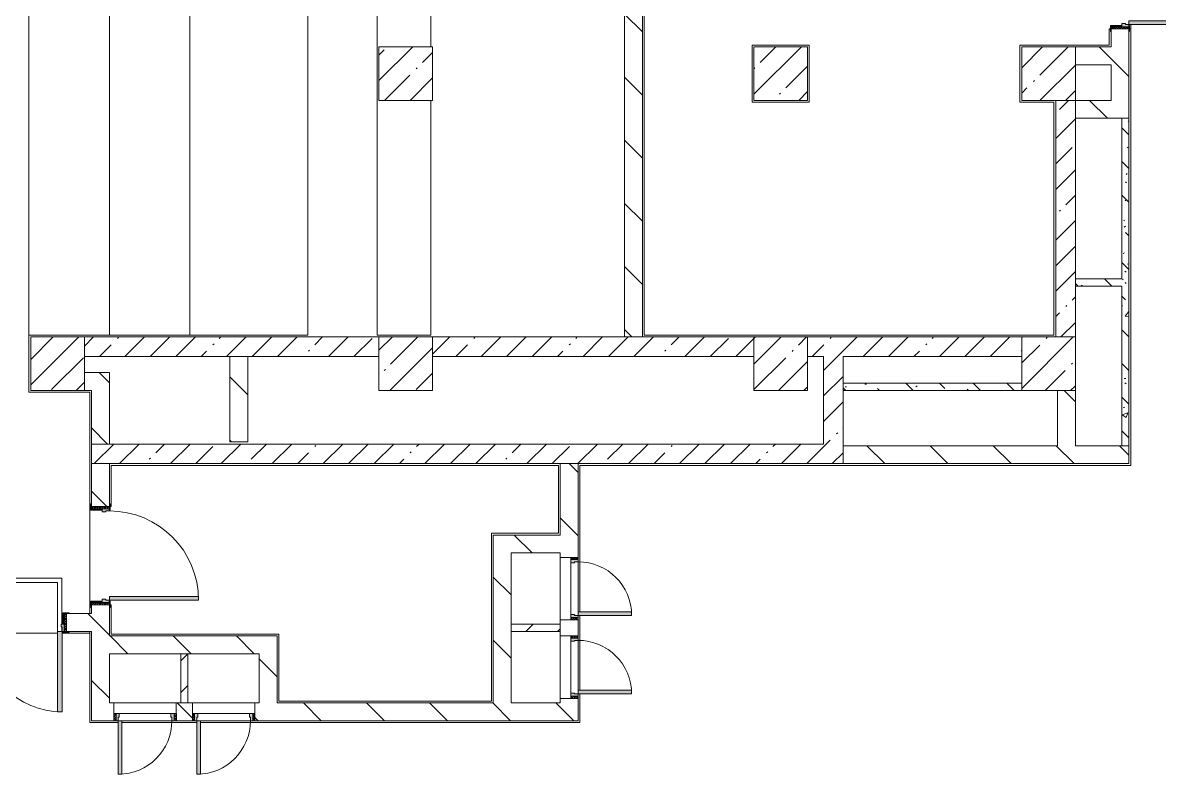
# Model space of a CAD drawing. Header units: millimetres. Extents: x 81676 to 276943, y -8553 to 29000.
# Drawn here: x 169783 to 182513, y 10300 to 18720 of the extents above; entities that cross this region are included whole.
import ezdxf

# ---------------------------------------------------------------- set-up
doc = ezdxf.new("R2010")
doc.units = ezdxf.units.MM
for name, color, linetype, lineweight, true_color in [('A-DOOR-3', 7, 'Continuous', 5, 0xe2e2e2), ('A-DOOR-4', 7, 'Continuous', 5, 0xaaaaaa), ('A-DOOR-FRAM-2', 7, 'Continuous', 5, 0xe2e2e2), ('A-DOOR-FRAM-3', 7, 'Continuous', 5, 0xaaaaaa), ('A-FLOR-3', 7, 'Continuous', 5, 0xaaaaaa), ('I-WALL-5', 7, 'Continuous', 5, 0x787878)]:
    doc.layers.add(name, color=color, linetype=linetype, lineweight=lineweight, true_color=true_color)
for name, color, linetype, lineweight in [('A-WALL', 7, 'Continuous', 9), ('I-WALL-3', 7, 'Continuous', 5), ('S-COLS-1', 7, 'Continuous', 5), ('S-STRS-2', 7, 'Continuous', 5)]:
    doc.layers.add(name, color=color, linetype=linetype, lineweight=lineweight)
pattern_1 = [(135, (147962.96, 0), (-353.5534, -353.5534), [])]
pattern_2 = [(45, (147962.96, 0), (-285.123, 285.123), []), (45, (148248.1, 0), (-285.123, 285.123), [504.031, -100.806, 16.764, -84.042])]
pattern_3 = [(135, (147962.96, 0), (-377.171, -377.171), [533.4, -88.9, 17.78, -88.9]), (135, (147962.96, 376.94), (-377.171, -377.171), []), (50, (147962.96, 0), (637.6445, -55.7866), [66.675, -733.425]), (355, (147962.96, 0), (-123.349, 668.699), [53.34, -586.74]), (100.451, (148016.1, -4.65), (514.299, 612.908), [56.665, -623.315]), (46.184, (147963, 177.8), (948.776, -147.15), [100.012, -1100.137]), (96.636, (148042, 165.5), (830.91, 865.997), [84.998, -934.973]), (351.184, (147963, 177.8), (830.918, 865.988), [80.01, -880.11]), (21, (148051.86, 133.35), (530.6506, -357.928), [66.675, -733.425]), (326, (148051.86, 133.35), (216.308, 644.658), [53.34, -586.74]), (71.451, (148096.1, 103.5), (746.96, 286.724), [56.665, -623.315]), (37.5, (147962.96, 0), (10.8105, 295.9426), [16.764, -562.864, 16.764, -578.866, -588.962]), (37.5, (147962.96, 0), (10.8105, 295.9426), [-1175.258, 16.764, -572.198]), (7.5, (147962.96, 0), (233.8692, 350.6318), [16.764, -322.834, 16.764, -549.529, -224.472]), (7.5, (147962.96, 0), (233.8692, 350.6318), [-905.891, 16.764, -207.708]), (327.5, (147764.71, 0), (474.5678, -20.0513), [16.764, -205.486, 16.764, -676.656, -920.115]), (327.5, (147764.71, 0), (474.5678, -20.0513), [-915.67, 16.764, -903.351]), (317.5, (147675.8, 0), (518.452, 88.9934), [16.764, -272.161, 16.764, -443.738, -653.415]), (317.5, (147675.8, 0), (518.452, 88.9934), [-749.427, 16.764, -636.651])]
pattern_4 = [(135, (1751.41, 164.685), (-14.14214, -14.14214), []), (225, (1751.41, 164.685), (14.14214, -14.14214), [])]
pattern_5 = [(45, (-371.384, 164.685), (-14.1421, 14.1421), []), (135, (-371.384, 164.685), (-14.1421, -14.1421), [])]
pattern_6 = [(45, (147962.96, 0), (-176.7767, 176.7767), [])]
pattern_7 = [(135, (1951.41, 164.685), (-14.14214, -14.14214), []), (225, (1951.41, 164.685), (14.14214, -14.14214), [])]
pattern_8 = [(45, (-171.384, 164.685), (-14.1421, 14.1421), []), (135, (-171.384, 164.685), (-14.1421, -14.1421), [])]

# ---------------------------------------------------------------- blocks, each defined once
blk = doc.blocks.new('BSC_Колонна _Прямоугольная - 600х600-V33-1_6_3_птичка')
at = {"layer": 'S-COLS-1'}
h = blk.add_hatch(dxfattribs=at)
h.set_pattern_fill('FP_60', color=256, style=0, pattern_type=2)
h.set_pattern_definition([(45, (-26110, -14900), (-285.123, 285.123), []), (45, (-25824.88, -14900), (-285.123, 285.123), [504.031, -100.806, 16.764, -84.042])])
h.paths.add_polyline_path([(-300, -300), (300, -300), (300, 300), (-300, 300), (-300, -97)])
for p, q in [((300, 300), (-300, 300)), ((-300, 300), (-300, -300)), ((300, -300), (300, 300)), ((-300, -300), (300, -300))]:
    blk.add_line(p, q, dxfattribs=at)
blk = doc.blocks.new('BSC_Колонна _Прямоугольная - 600х600-V65-1_6_3_птичка')
at = {"layer": 'S-COLS-1'}
h = blk.add_hatch(dxfattribs=at)
h.set_pattern_fill('FP_97', color=256, style=0, pattern_type=2)
h.set_pattern_definition([(45, (-33310, -18150), (-285.123, 285.123), []), (45, (-33024.88, -18150), (-285.123, 285.123), [504.031, -100.806, 16.764, -84.042])])
h.paths.add_polyline_path([(60, -300), (300, -300), (300, 300), (-300, 300), (-300, -300)])
for p, q in [((300, 300), (-300, 300)), ((-300, 300), (-300, -300)), ((300, -300), (300, 300)), ((-300, -300), (300, -300))]:
    blk.add_line(p, q, dxfattribs=at)
blk = doc.blocks.new('BSC_Колонна _Прямоугольная - 600х600-V76-1_6_3_птичка')
at = {"layer": 'S-COLS-1'}
h = blk.add_hatch(dxfattribs=at)
h.set_pattern_fill('FP_105', color=256, style=0, pattern_type=2)
h.set_pattern_definition([(45, (-33310, -14900), (-285.123, 285.123), []), (45, (-33024.88, -14900), (-285.123, 285.123), [504.031, -100.806, 16.764, -84.042])])
h.paths.add_polyline_path([(-300, -300), (300, -300), (300, 300), (-300, 300), (-300, -135)])
for p, q in [((300, 300), (-300, 300)), ((-300, 300), (-300, -300)), ((300, -300), (300, 300)), ((-300, -300), (300, -300))]:
    blk.add_line(p, q, dxfattribs=at)
blk = doc.blocks.new('BSC_Колонна _Прямоугольная - 600х600-V90-1_6_3_птичка')
at = {"layer": 'S-COLS-1'}
h = blk.add_hatch(dxfattribs=at)
h.set_pattern_fill('FP_109', color=256, style=0, pattern_type=2)
h.set_pattern_definition([(45, (-30310, -14900), (-285.123, 285.123), []), (45, (-30024.88, -14900), (-285.123, 285.123), [504.031, -100.806, 16.764, -84.042])])
h.paths.add_polyline_path([(239, -300), (300, -300), (300, 300), (-300, 300), (-300, -300), (78, -300)])
for p, q in [((300, 300), (-300, 300)), ((-300, 300), (-300, -300)), ((300, -300), (300, 300)), ((-300, -300), (300, -300))]:
    blk.add_line(p, q, dxfattribs=at)
blk = doc.blocks.new('110_Дверь_СКБ_2Ст - Д-10 1800x2100h_Актовый зал EI30-23435156-1_6_3_птичка')
at = {"layer": 'A-DOOR-3'}
for points in [[(-887.5, 1000), (-887.5, 100), (-837.5, 100), (-837.5, 1000)], [(862.5, 1000), (862.5, 100), (912.5, 100), (912.5, 1000)]]:
    blk.add_hatch(color=256, dxfattribs=at).paths.add_polyline_path(points)
h = blk.add_hatch(color=256, dxfattribs=at)
h.paths.add_polyline_path([(937.5, 100), (912.5, 100), (912.5, 50), (902.5, 50), (902.5, 20), (937.5, 20)])
h.paths.add_polyline_path([(-887.5, 100), (-912.5, 100), (-912.5, 20), (-877.5, 20), (-882.7, 50), (-887.5, 50)])
at = {"layer": 'A-DOOR-4'}
h = blk.add_hatch(dxfattribs=at)
h.set_pattern_fill('FP_119', color=256, style=0, pattern_type=2)
h.set_pattern_definition([(135, (1351.41, 164.685), (-14.1421, -14.1421), []), (225, (1351.41, 164.685), (14.1421, -14.1421), [])])
h.paths.add_polyline_path([(962.5, 100), (937.5, 100), (937.5, -100), (962.5, -100)])
at = {"layer": 'A-DOOR-FRAM-2'}
for points in [[(-937.5, 108), (-967.5, 108), (-967.5, 100), (-897.5, 100), (-897.5, 108), (-916.5, 108)], [(-897.5, 20), (-912.5, 20), (-912.5, -100), (-897.5, -100)], [(962.5, 108), (922.5, 108), (927.9, 100), (992.5, 100), (992.5, 108)], [(927.9, 20), (922.5, 20), (927.9, -100), (937.5, -100), (937.5, 20)], [(-897.5, -100), (-967.5, -100), (-967.5, -108), (-897.5, -108)], [(922.5, -100), (927.9, -108), (992.5, -108), (992.5, -100), (927.9, -100)]]:
    blk.add_hatch(color=256, dxfattribs=at).paths.add_polyline_path(points)
at = {"layer": 'A-DOOR-FRAM-3'}
h = blk.add_hatch(dxfattribs=at)
h.set_pattern_fill('FP_120', color=256, style=0, pattern_type=2)
h.set_pattern_definition([(45, (-771.384, 164.685), (-14.1421, 14.1421), []), (135, (-771.384, 164.685), (-14.1421, -14.1421), [])])
h.paths.add_polyline_path([(-937.5, 100), (-937.5, -100), (-912.5, -100), (-912.5, 100)])
at = {"layer": 'A-DOOR-4'}
for p, q in [((-887.5, 1000), (-887.5, 100)), ((-837.5, 1000), (-887.5, 1000)), ((-837.5, 100), (-837.5, 1000)), ((912.5, 1000), (862.5, 1000)), ((862.5, 1000), (862.5, 100)), ((912.5, 100), (912.5, 1000)), ((-887.5, 100), (-837.5, 100)), ((862.5, 100), (912.5, 100))]:
    blk.add_line(p, q, dxfattribs=at)
for centre, start, end in [((-887.5, 100), 0, 90), ((912.5, 100), 90, 180)]:
    blk.add_arc(centre, 900, start, end, dxfattribs=at)
at = {"layer": 'A-DOOR-FRAM-3'}
for p, q in [((-897.5, 108), (-967.5, 108)), ((-967.5, 108), (-967.5, 100)), ((-967.5, 100), (-897.5, 100)), ((-912.5, 100), (-937.5, 100)), ((-937.5, 100), (-937.5, -100)), ((-887.5, 100), (-912.5, 100)), ((-912.5, 100), (-912.5, 20)), ((-912.5, -100), (-912.5, 100)), ((-912.5, 20), (-877.5, 20)), ((-897.5, 20), (-912.5, 20)), ((-912.5, 20), (-912.5, -100)), ((-897.5, 100), (-897.5, 108)), ((-897.5, -100), (-897.5, 20)), ((-887.5, 50), (-887.5, 100)), ((-877.5, 50), (-887.5, 50)), ((-877.5, 20), (-877.5, 50)), ((912.5, 50), (902.5, 50)), ((902.5, 50), (902.5, 20)), ((902.5, 20), (937.5, 20)), ((912.5, 100), (912.5, 50)), ((937.5, 100), (912.5, 100)), ((992.5, 108), (922.5, 108)), ((922.5, 108), (922.5, 100)), ((922.5, 100), (992.5, 100)), ((937.5, 20), (922.5, 20)), ((922.5, 20), (922.5, -100)), ((937.5, 20), (937.5, 100)), ((962.5, 100), (937.5, 100)), ((937.5, 100), (937.5, -100)), ((937.5, -100), (937.5, 20)), ((962.5, -100), (962.5, 100)), ((992.5, 100), (992.5, 108)), ((-897.5, -100), (-967.5, -100)), ((-967.5, -100), (-967.5, -108)), ((-967.5, -108), (-897.5, -108)), ((-937.5, -100), (-912.5, -100)), ((-912.5, -100), (-897.5, -100)), ((-897.5, -108), (-897.5, -100)), ((922.5, -100), (937.5, -100)), ((992.5, -100), (922.5, -100)), ((922.5, -100), (922.5, -108)), ((922.5, -108), (992.5, -108)), ((937.5, -100), (962.5, -100)), ((992.5, -108), (992.5, -100))]:
    blk.add_line(p, q, dxfattribs=at)
blk = doc.blocks.new('110_Дверь_СКБ_1Ст_Внутренняя1 - Д-4к_п__1100x2100h_Артистические EI30-23988509-1_6_3_птичка')
at = {"layer": 'A-DOOR-3'}
h = blk.add_hatch(color=256, dxfattribs=at)
h.paths.add_polyline_path([(537.5, 20), (537.5, 100), (512.5, 100), (512.5, 60), (502.5, 60), (502.5, 20), (522.5, 20)])
h.paths.add_polyline_path([(-477.5, 60), (-487.5, 60), (-487.5, 100), (-512.5, 100), (-512.5, 20), (-477.5, 20), (-477.5, 44)])
at = {"layer": 'A-DOOR-4'}
h = blk.add_hatch(dxfattribs=at)
h.set_pattern_fill('FP_92', color=256, style=0, pattern_type=2)
h.set_pattern_definition(pattern_4)
h.paths.add_polyline_path([(562.5, 100), (537.5, 100), (537.5, -100), (562.5, -100), (562.5, -72.6)])
at = {"layer": 'A-DOOR-FRAM-2'}
for points in [[(512.5, 156.8), (512.5, 1100), (472.5, 1100), (472.5, 100), (512.5, 100), (512.5, 120)], [(-497.5, 100), (-497.5, 108), (-567.5, 108), (-567.5, 100), (-512.5, 100)], [(-497.5, -72.6), (-497.5, 20), (-512.5, 20), (-512.5, -100), (-497.5, -100)], [(592.5, 108), (522.5, 108), (522.5, 100), (592.5, 100)], [(537.5, -100), (537.5, 20), (522.5, 20), (522.5, -100)], [(-497.5, -108), (-497.5, -100), (-567.5, -100), (-567.5, -108), (-512.5, -108)], [(592.5, -100), (522.5, -100), (522.5, -108), (592.5, -108)]]:
    blk.add_hatch(color=256, dxfattribs=at).paths.add_polyline_path(points)
at = {"layer": 'A-DOOR-FRAM-3'}
h = blk.add_hatch(dxfattribs=at)
h.set_pattern_fill('FP_93', color=256, style=0, pattern_type=2)
h.set_pattern_definition(pattern_5)
h.paths.add_polyline_path([(-512.5, -100), (-512.5, 100), (-537.5, 100), (-537.5, -100)])
at = {"layer": 'A-DOOR-4'}
for p, q in [((512.5, 1100), (472.5, 1100)), ((472.5, 1100), (472.5, 100)), ((512.5, 100), (512.5, 1100)), ((472.5, 100), (512.5, 100))]:
    blk.add_line(p, q, dxfattribs=at)
blk.add_arc((512.5, 100), 1000, 90, 180, dxfattribs=at)
at = {"layer": 'A-DOOR-FRAM-3'}
for p, q in [((-497.5, 108), (-567.5, 108)), ((-567.5, 108), (-567.5, 100)), ((-567.5, 100), (-497.5, 100)), ((-512.5, 100), (-537.5, 100)), ((-537.5, 100), (-537.5, -100)), ((-487.5, 100), (-512.5, 100)), ((-512.5, 100), (-512.5, 20)), ((-512.5, -100), (-512.5, 100)), ((-497.5, 100), (-512.5, 100)), ((-512.5, 100), (-512.5, 99)), ((-512.5, 99), (-497.5, 99)), ((-512.5, 20), (-477.5, 20)), ((-497.5, 20), (-512.5, 20)), ((-512.5, 20), (-512.5, -100)), ((-497.5, 100), (-497.5, 108)), ((-497.5, 99), (-497.5, 100)), ((-497.5, -100), (-497.5, 20)), ((-487.5, 60), (-487.5, 100)), ((-477.5, 60), (-487.5, 60)), ((-477.5, 20), (-477.5, 60)), ((512.5, 60), (502.5, 60)), ((502.5, 60), (502.5, 20)), ((502.5, 20), (537.5, 20)), ((512.5, 100), (512.5, 60)), ((537.5, 100), (512.5, 100)), ((592.5, 108), (522.5, 108)), ((522.5, 108), (522.5, 100)), ((537.5, 100), (522.5, 100)), ((522.5, 100), (522.5, 99)), ((522.5, 100), (592.5, 100)), ((522.5, 99), (537.5, 99)), ((537.5, 20), (522.5, 20)), ((522.5, 20), (522.5, -100)), ((537.5, 20), (537.5, 100)), ((562.5, 100), (537.5, 100)), ((537.5, 100), (537.5, -100)), ((537.5, 99), (537.5, 100)), ((537.5, -100), (537.5, 20)), ((562.5, -100), (562.5, 100)), ((592.5, 100), (592.5, 108)), ((-497.5, -100), (-567.5, -100)), ((-567.5, -100), (-567.5, -108)), ((-567.5, -108), (-497.5, -108)), ((-537.5, -100), (-512.5, -100)), ((-512.5, -100), (-497.5, -100)), ((-497.5, -108), (-497.5, -100)), ((522.5, -100), (537.5, -100)), ((592.5, -100), (522.5, -100)), ((522.5, -100), (522.5, -108)), ((522.5, -108), (592.5, -108)), ((537.5, -100), (562.5, -100)), ((592.5, -108), (592.5, -100))]:
    blk.add_line(p, q, dxfattribs=at)
blk = doc.blocks.new('110_Дверь_СКБ_1Ст_Внутренняя1 - Д-4к_л_ 1100x2100h_кладовая-31838514-1_6_3_птичка')
at = {"layer": 'A-DOOR-3'}
h = blk.add_hatch(color=256, dxfattribs=at)
h.paths.add_polyline_path([(537.5, 20), (537.5, 100), (512.5, 100), (512.5, 60), (502.5, 60), (502.5, 20), (522.5, 20)])
h.paths.add_polyline_path([(-477.5, 60), (-487.5, 60), (-487.5, 100), (-512.5, 100), (-512.5, 20), (-477.5, 20), (-477.5, 44)])
at = {"layer": 'A-DOOR-4'}
h = blk.add_hatch(dxfattribs=at)
h.set_pattern_fill('FP_92', color=256, style=0, pattern_type=2)
h.set_pattern_definition(pattern_4)
h.paths.add_polyline_path([(562.5, 100), (537.5, 100), (537.5, -100), (562.5, -100)])
at = {"layer": 'A-DOOR-FRAM-2'}
for points in [[(512.5, 100), (512.5, 1100), (472.5, 1100), (472.5, 100)], [(-497.5, 108), (-567.5, 108), (-567.5, 100), (-497.5, 100)], [(-497.5, -100), (-497.5, 20), (-512.5, 20), (-512.5, -100)], [(592.5, 108), (522.5, 108), (522.5, 100), (592.5, 100)], [(537.5, 20), (522.5, 20), (523.9, -100), (537.5, -100), (537.5, -22.4)], [(-497.5, -100), (-567.5, -100), (-567.5, -108), (-497.5, -108)], [(592.5, -100), (522.5, -100), (522.5, -108), (592.5, -108)]]:
    blk.add_hatch(color=256, dxfattribs=at).paths.add_polyline_path(points)
at = {"layer": 'A-DOOR-FRAM-3'}
h = blk.add_hatch(dxfattribs=at)
h.set_pattern_fill('FP_93', color=256, style=0, pattern_type=2)
h.set_pattern_definition(pattern_5)
h.paths.add_polyline_path([(-512.5, 100), (-537.5, 100), (-537.5, -100), (-512.5, -100)])
at = {"layer": 'A-DOOR-4'}
for p, q in [((512.5, 1100), (472.5, 1100)), ((472.5, 1100), (472.5, 100)), ((512.5, 100), (512.5, 1100)), ((472.5, 100), (512.5, 100))]:
    blk.add_line(p, q, dxfattribs=at)
blk.add_arc((512.5, 100), 1000, 90, 180, dxfattribs=at)
at = {"layer": 'A-DOOR-FRAM-3'}
for p, q in [((-497.5, 108), (-567.5, 108)), ((-567.5, 108), (-567.5, 100)), ((-567.5, 100), (-497.5, 100)), ((-512.5, 100), (-537.5, 100)), ((-537.5, 100), (-537.5, -100)), ((-487.5, 100), (-512.5, 100)), ((-512.5, 100), (-512.5, 20)), ((-512.5, -100), (-512.5, 100)), ((-497.5, 100), (-512.5, 100)), ((-512.5, 100), (-512.5, 99)), ((-512.5, 99), (-497.5, 99)), ((-512.5, 20), (-477.5, 20)), ((-497.5, 20), (-512.5, 20)), ((-512.5, 20), (-512.5, -100)), ((-497.5, 100), (-497.5, 108)), ((-497.5, 99), (-497.5, 100)), ((-497.5, -100), (-497.5, 20)), ((-487.5, 60), (-487.5, 100)), ((-477.5, 60), (-487.5, 60)), ((-477.5, 20), (-477.5, 60)), ((512.5, 60), (502.5, 60)), ((502.5, 60), (502.5, 20)), ((502.5, 20), (537.5, 20)), ((512.5, 100), (512.5, 60)), ((537.5, 100), (512.5, 100)), ((592.5, 108), (522.5, 108)), ((522.5, 108), (522.5, 100)), ((537.5, 100), (522.5, 100)), ((522.5, 100), (522.5, 99)), ((522.5, 100), (592.5, 100)), ((522.5, 99), (537.5, 99)), ((537.5, 20), (522.5, 20)), ((522.5, 20), (522.5, -100)), ((537.5, 20), (537.5, 100)), ((562.5, 100), (537.5, 100)), ((537.5, 100), (537.5, -100)), ((537.5, 99), (537.5, 100)), ((537.5, -100), (537.5, 20)), ((562.5, -100), (562.5, 100)), ((592.5, 100), (592.5, 108)), ((-497.5, -100), (-567.5, -100)), ((-567.5, -100), (-567.5, -108)), ((-567.5, -108), (-497.5, -108)), ((-537.5, -100), (-512.5, -100)), ((-512.5, -100), (-497.5, -100)), ((-497.5, -108), (-497.5, -100)), ((522.5, -100), (537.5, -100)), ((592.5, -100), (522.5, -100)), ((522.5, -100), (522.5, -108)), ((522.5, -108), (592.5, -108)), ((537.5, -100), (562.5, -100)), ((592.5, -108), (592.5, -100))]:
    blk.add_line(p, q, dxfattribs=at)
blk = doc.blocks.new('BSC_Колонна _Прямоугольная - 600х600-V121-1_6_3_птичка')
at = {"layer": 'S-COLS-1'}
h = blk.add_hatch(dxfattribs=at)
h.set_pattern_fill('FP_136', color=256, style=0, pattern_type=2)
h.set_pattern_definition([(45, (-22210, -14900), (-285.123, 285.123), []), (45, (-21924.88, -14900), (-285.123, 285.123), [504.031, -100.806, 16.764, -84.042])])
h.paths.add_polyline_path([(300, -300), (300, 300), (-300, 300), (-300, -300)])
for p, q in [((300, 300), (-300, 300)), ((-300, 300), (-300, -300)), ((300, -300), (300, 300)), ((-300, -300), (300, -300))]:
    blk.add_line(p, q, dxfattribs=at)
blk = doc.blocks.new('BSC_Колонна _Прямоугольная - 600х600-V122-1_6_3_птичка')
at = {"layer": 'S-COLS-1'}
h = blk.add_hatch(dxfattribs=at)
h.set_pattern_fill('FP_138', color=256, style=0, pattern_type=2)
h.set_pattern_definition([(45, (-26110, -18150), (-285.123, 285.123), []), (45, (-25824.88, -18150), (-285.123, 285.123), [504.031, -100.806, 16.764, -84.042])])
h.paths.add_polyline_path([(280, -300), (300, -300), (300, 300), (-300, 300), (-300, -300), (76, -300)])
for p, q in [((300, 300), (-300, 300)), ((-300, 300), (-300, -300)), ((300, -300), (300, 300)), ((-300, -300), (300, -300))]:
    blk.add_line(p, q, dxfattribs=at)
blk = doc.blocks.new('BSC_Колонна _Прямоугольная - 600х600-23728797-1_6_3_птичка')
at = {"layer": 'S-COLS-1'}
h = blk.add_hatch(dxfattribs=at)
h.set_pattern_fill('FP_139', color=256, style=0, pattern_type=2)
h.set_pattern_definition([(45, (-30310, -18150), (-285.123, 285.123), []), (45, (-30024.88, -18150), (-285.123, 285.123), [504.031, -100.806, 16.764, -84.042])])
h.paths.add_polyline_path([(300, -300), (300, 300), (-300, 297), (-300, -300), (239, -300)])
for p, q in [((300, 300), (-300, 300)), ((-300, 300), (-300, -300)), ((300, -300), (300, 300)), ((-300, -300), (300, -300))]:
    blk.add_line(p, q, dxfattribs=at)
blk = doc.blocks.new('110_Дверь_СКБ_1Ст - д-18 700x2100h_Технический шкаф ЭОМ и СС-23257539-1_6_3_птичка')
at = {"layer": 'A-DOOR-3'}
h = blk.add_hatch(color=256, dxfattribs=at)
h.paths.add_polyline_path([(-288, 100), (-313, 100), (-313, 20), (-278, 20), (-278, 60), (-288, 60)])
h.paths.add_polyline_path([(322, 100), (312, 100), (312, 60), (302, 60), (302, 20), (337, 20), (337, 100)])
at = {"layer": 'A-DOOR-4'}
h = blk.add_hatch(dxfattribs=at)
h.set_pattern_fill('FP_121', color=256, style=0, pattern_type=2)
h.set_pattern_definition(pattern_7)
h.paths.add_polyline_path([(337, 100), (337, 20), (362, 20), (362, 100)])
at = {"layer": 'A-DOOR-FRAM-2'}
blk.add_hatch(color=256, dxfattribs=at).paths.add_polyline_path([(312, 700), (272, 700), (272, 100), (312, 100), (312, 156)])
at = {"layer": 'A-DOOR-FRAM-3'}
h = blk.add_hatch(dxfattribs=at)
h.set_pattern_fill('FP_122', color=256, style=0, pattern_type=2)
h.set_pattern_definition(pattern_8)
h.paths.add_polyline_path([(-338, 100), (-338, 20), (-313, 20), (-313, 100)])
at = {"layer": 'A-DOOR-4'}
for p, q in [((312, 700), (272, 700)), ((272, 700), (272, 100)), ((312, 100), (312, 700)), ((272, 100), (312, 100))]:
    blk.add_line(p, q, dxfattribs=at)
blk.add_arc((312, 100), 600, 90, 180, dxfattribs=at)
at = {"layer": 'A-DOOR-FRAM-3'}
for p, q in [((-313, 100), (-338, 100)), ((-338, 100), (-338, 20)), ((-338, 20), (-313, 20)), ((-288, 100), (-313, 100)), ((-313, 100), (-313, 20)), ((-313, 20), (-313, 100)), ((-313, 20), (-278, 20)), ((-288, 60), (-288, 100)), ((-288, 100), (272, 100)), ((-278, 60), (-288, 60)), ((-278, 20), (-278, 60)), ((302, 20), (-278, 20)), ((312, 60), (302, 60)), ((302, 60), (302, 20)), ((302, 20), (337, 20)), ((312, 100), (312, 60)), ((337, 100), (312, 100)), ((337, 20), (337, 100)), ((362, 100), (337, 100)), ((337, 100), (337, 20)), ((337, 20), (362, 20)), ((362, 20), (362, 100))]:
    blk.add_line(p, q, dxfattribs=at)
blk = doc.blocks.new('110_Дверь_СКБ_1Ст - д-18 700x2100h_Технический шкаф ЭОМ и СС-V106-1_6_3_птичка')
at = {"layer": 'A-DOOR-3'}
h = blk.add_hatch(color=256, dxfattribs=at)
h.paths.add_polyline_path([(322, 100), (312, 100), (312, 60), (302, 60), (302, 20), (337, 20), (337, 100)])
h.paths.add_polyline_path([(-298, 100), (-313, 100), (-313, 20), (-278, 20), (-278, 60), (-288, 60), (-288, 100)])
at = {"layer": 'A-DOOR-4'}
h = blk.add_hatch(dxfattribs=at)
h.set_pattern_fill('FP_121', color=256, style=0, pattern_type=2)
h.set_pattern_definition(pattern_7)
h.paths.add_polyline_path([(337, 100), (337, 20), (362, 20), (362, 100)])
at = {"layer": 'A-DOOR-FRAM-2'}
blk.add_hatch(color=256, dxfattribs=at).paths.add_polyline_path([(272, 700), (272, 100), (312, 100), (312, 700), (281, 700)])
at = {"layer": 'A-DOOR-FRAM-3'}
h = blk.add_hatch(dxfattribs=at)
h.set_pattern_fill('FP_122', color=256, style=0, pattern_type=2)
h.set_pattern_definition(pattern_8)
h.paths.add_polyline_path([(-338, 100), (-338, 20), (-313, 20), (-313, 100)])
at = {"layer": 'A-DOOR-4'}
for p, q in [((312, 700), (272, 700)), ((272, 700), (272, 100)), ((312, 100), (312, 700)), ((272, 100), (312, 100))]:
    blk.add_line(p, q, dxfattribs=at)
blk.add_arc((312, 100), 600, 90, 180, dxfattribs=at)
at = {"layer": 'A-DOOR-FRAM-3'}
for p, q in [((-313, 100), (-338, 100)), ((-338, 100), (-338, 20)), ((-338, 20), (-313, 20)), ((-288, 100), (-313, 100)), ((-313, 100), (-313, 20)), ((-313, 20), (-313, 100)), ((-313, 20), (-278, 20)), ((-288, 60), (-288, 100)), ((-288, 100), (272, 100)), ((-278, 60), (-288, 60)), ((-278, 20), (-278, 60)), ((302, 20), (-278, 20)), ((312, 60), (302, 60)), ((302, 60), (302, 20)), ((302, 20), (337, 20)), ((312, 100), (312, 60)), ((337, 100), (312, 100)), ((337, 20), (337, 100)), ((362, 100), (337, 100)), ((337, 100), (337, 20)), ((337, 20), (362, 20)), ((362, 20), (362, 100))]:
    blk.add_line(p, q, dxfattribs=at)
blk = doc.blocks.new('Перекрытия 2 - Перекрытия 4-32990152-1_6_3_птичка')
at = {"layer": 'S-STRS-2'}
for p, q in [((21910, 19180), (22510, 19180)), ((21910, 19180), (21910, 15200)), ((22810, 19180), (23410, 19180)), ((22810, 15200), (22810, 19180)), ((25034, 19180), (23710, 19180)), ((23710, 19180), (23710, 15200)), ((25034, 15200), (25034, 19180)), ((26410, 19180), (25810, 19180)), ((25810, 19180), (25810, 15200)), ((26410, 18430), (26410, 19180)), ((26410, 15200), (26410, 17830)), ((22810, 15200), (21910, 15200)), ((23710, 15200), (22810, 15200)), ((23710, 15200), (25034, 15200)), ((25810, 15200), (26410, 15200))]:
    blk.add_line(p, q, dxfattribs=at)
blk = doc.blocks.new('BSC_Колонна _Прямоугольная - 600х600-V173-1_6_3_птичка')
at = {"layer": 'S-COLS-1'}
for p, q in [((300, 300), (-300, 300)), ((-300, 300), (-300, -300)), ((300, -300), (300, 300)), ((-300, -300), (300, -300))]:
    blk.add_line(p, q, dxfattribs=at)

msp = doc.modelspace()

# ---------------------------------------------------------------- hatches: boundary and pattern name
at = {"layer": 'I-WALL-3'}
h = msp.add_hatch(dxfattribs=at)
h.set_pattern_fill('FP_64', color=256, style=0, pattern_type=2)
h.set_pattern_definition(pattern_1)
h.paths.add_polyline_path([(176652.9, 15200), (176723, 15200), (176723, 26500), (176523, 26500), (176523, 15200)])
h = msp.add_hatch(dxfattribs=at)
h.set_pattern_fill('FP_64', color=256, style=0, pattern_type=2)
h.set_pattern_definition(pattern_1)
h.paths.add_polyline_path([(182093, 17850), (182173, 17850), (182173, 18650), (181973, 18650), (181973, 17850)])
h.paths.add_polyline_path([(181973, 19750), (182173, 19750), (182173, 23400), (181973, 23400), (181973, 19775.6)])
h = msp.add_hatch(dxfattribs=at)
h.set_pattern_fill('FP_64', color=256, style=0, pattern_type=2)
h.set_pattern_definition(pattern_1)
h.paths.add_polyline_path([(181953, 18250), (181973, 18250), (181973, 18450), (181573, 18450), (181573, 18250)])
h = msp.add_hatch(dxfattribs=at)
h.set_pattern_fill('FP_34', color=256, style=0, pattern_type=2)
h.set_pattern_definition(pattern_2)
h.paths.add_polyline_path([(181573, 15200), (181573.4, 15200), (181573, 17850), (181353.4, 17850), (181353.4, 15200)])
h = msp.add_hatch(dxfattribs=at)
h.set_pattern_fill('FP_64', color=256, style=0, pattern_type=2)
h.set_pattern_definition(pattern_1)
h.paths.add_polyline_path([(182093, 17650), (182173, 17650), (182173, 17850), (181573.4, 17850), (181573.4, 17650), (182016, 17650)])
h = msp.add_hatch(dxfattribs=at)
h.set_pattern_fill('FP_34', color=256, style=0, pattern_type=2)
h.set_pattern_definition(pattern_2)
h.paths.add_polyline_path([(171653, 14980), (173773, 14980), (173773, 15200), (170473, 15200), (170473, 14980), (171076.1, 14980)])
h.paths.add_polyline_path([(180711.5, 14980), (180973, 14980), (180973, 15200), (178573, 15200), (178573, 14980), (180370.8, 14980)])
h.paths.add_polyline_path([(177953, 14980), (177973, 14980), (177973, 15200), (174373, 15200), (174373, 14980), (176743, 14980)])
h = msp.add_hatch(dxfattribs=at)
h.set_pattern_fill('FP_64', color=256, style=0, pattern_type=2)
h.set_pattern_definition(pattern_1)
h.paths.add_polyline_path([(172303, 14025), (172303, 14980), (172103, 14980), (172103, 14025)])
h = msp.add_hatch(dxfattribs=at)
h.set_pattern_fill('FP_34', color=256, style=0, pattern_type=2)
h.set_pattern_definition(pattern_2)
h.paths.add_polyline_path([(178973, 13780), (178973, 14980), (178753, 14980), (178753, 13780)])
h = msp.add_hatch(dxfattribs=at)
h.set_pattern_fill('FP_64', color=256, style=0, pattern_type=2)
h.set_pattern_definition(pattern_1)
h.paths.add_polyline_path([(170624.1, 14600), (170753, 14600), (170753, 14800), (170473, 14800), (170473, 14600), (170553, 14600)])
h = msp.add_hatch(dxfattribs=at)
h.set_pattern_fill('FP_64', color=256, style=0, pattern_type=2)
h.set_pattern_definition(pattern_1)
h.paths.add_polyline_path([(170753, 14000), (170753, 14600), (170553, 14600), (170553, 14000)])
h = msp.add_hatch(dxfattribs=at)
h.set_pattern_fill('FP_64', color=256, style=0, pattern_type=2)
h.set_pattern_definition(pattern_1)
h.paths.add_polyline_path([(181573.4, 13980), (181573, 14600), (181373.4, 14600), (181373.4, 13980)])
h = msp.add_hatch(dxfattribs=at)
h.set_pattern_fill('FP_34', color=256, style=0, pattern_type=2)
h.set_pattern_definition(pattern_2)
h.paths.add_polyline_path([(171211.3, 13780), (178753, 13780), (178753, 14000), (170553, 14000), (170553, 13780), (171076.1, 13780)])
h = msp.add_hatch(dxfattribs=at)
h.set_pattern_fill('FP_64', color=256, style=0, pattern_type=2)
h.set_pattern_definition(pattern_1)
h.paths.add_polyline_path([(181629.2, 13780), (182173, 13780), (182173, 13980), (178973, 13980), (178973, 13780), (181333.4, 13780)])
h = msp.add_hatch(dxfattribs=at)
h.set_pattern_fill('FP_64', color=256, style=0, pattern_type=2)
h.set_pattern_definition(pattern_1)
h.paths.add_polyline_path([(170553, 10900), (170753, 10900), (170753, 12200), (170553, 12200), (170553, 10905.3)])
h.paths.add_polyline_path([(170753, 13300), (170753, 13780), (170553, 13780), (170553, 13300)])
h = msp.add_hatch(dxfattribs=at)
h.set_pattern_fill('FP_64', color=256, style=0, pattern_type=2)
h.set_pattern_definition(pattern_1)
h.paths.add_polyline_path([(175922.7, 10900), (176003, 10900), (176003, 11150), (175803, 11150), (175803, 10900)])
h.paths.add_polyline_path([(175923, 11850), (176003, 11850), (176003, 12030), (175803, 12030), (175803, 11850)])
h.paths.add_polyline_path([(175923, 12730), (176003, 12730), (176003, 13780), (175803, 13780), (175803, 12730)])
h = msp.add_hatch(dxfattribs=at)
h.set_pattern_fill('FP_64', color=256, style=0, pattern_type=2)
h.set_pattern_definition(pattern_1)
h.paths.add_polyline_path([(175053, 11100), (175253, 11100), (175253, 12980), (175053, 12980), (175053, 11120)])
h = msp.add_hatch(dxfattribs=at)
h.set_pattern_fill('FP_64', color=256, style=0, pattern_type=2)
h.set_pattern_definition(pattern_1)
h.paths.add_polyline_path([(175253, 12780), (175803, 12780), (175803, 12980), (175253, 12980)])
h = msp.add_hatch(dxfattribs=at)
h.set_pattern_fill('FP_64', color=256, style=0, pattern_type=2)
h.set_pattern_definition(pattern_1)
h.paths.add_polyline_path([(170303, 11900), (170553, 11900), (170553, 12100), (170273, 12100), (170273, 11900)])
h.paths.add_polyline_path([(168193, 11900), (168373, 11900), (168373, 12100), (168173, 12100), (168173, 11900)])
h = msp.add_hatch(dxfattribs=at)
h.set_pattern_fill('FP_76', color=256, style=0, pattern_type=2)
h.set_pattern_definition(pattern_6)
h.paths.add_polyline_path([(175253, 11900), (175803, 11900), (175803, 11980), (175253, 11980)])
h = msp.add_hatch(dxfattribs=at)
h.set_pattern_fill('FP_64', color=256, style=0, pattern_type=2)
h.set_pattern_definition(pattern_1)
h.paths.add_polyline_path([(170773, 11650), (172633, 11650), (172633, 11850), (170753, 11850), (170753, 11650)])
h = msp.add_hatch(dxfattribs=at)
h.set_pattern_fill('FP_76', color=256, style=0, pattern_type=2)
h.set_pattern_definition(pattern_6)
h.paths.add_polyline_path([(171633, 11100), (171633, 11650), (171553, 11650), (171553, 11100)])
h = msp.add_hatch(dxfattribs=at)
h.set_pattern_fill('FP_64', color=256, style=0, pattern_type=2)
h.set_pattern_definition(pattern_1)
h.paths.add_polyline_path([(172633, 11100), (172633, 11650), (172433, 11650), (172433, 11100)])
h = msp.add_hatch(dxfattribs=at)
h.set_pattern_fill('FP_64', color=256, style=0, pattern_type=2)
h.set_pattern_definition(pattern_1)
h.paths.add_polyline_path([(174175.4, 10900), (175803, 10900), (175803, 11100), (172383, 11100), (172383, 10900), (174101.8, 10900)])
h.paths.add_polyline_path([(170753, 10900), (170803, 10900), (170803, 11100), (170753, 11100), (170753, 10980)])
h.paths.add_polyline_path([(171503, 10900), (171683, 10900), (171683, 11100), (171503, 11100), (171503, 10980)])
at = {"layer": 'I-WALL-5'}
h = msp.add_hatch(dxfattribs=at)
h.set_pattern_fill('FP_63', color=256, style=0, pattern_type=2)
h.set_pattern_definition(pattern_3)
h.paths.add_polyline_path([(182093, 13980), (182173, 13980), (182173, 17650), (182093, 17650), (182093, 14292)])
h = msp.add_hatch(dxfattribs=at)
h.set_pattern_fill('FP_63', color=256, style=0, pattern_type=2)
h.set_pattern_definition(pattern_3)
h.paths.add_polyline_path([(181573.4, 15770), (182093, 15770), (182093, 15850), (181573.4, 15850)])
h = msp.add_hatch(dxfattribs=at)
h.set_pattern_fill('FP_63', color=256, style=0, pattern_type=2)
h.set_pattern_definition(pattern_3)
h.paths.add_polyline_path([(178973, 14600), (180972.7, 14600), (180972.7, 14680), (178973, 14680)])

# ---------------------------------------------------------------- linework, layer by layer
at = {"layer": 'A-FLOR-3'}
for p, q in [((176743, 19880), (176743, 15220)), ((181953, 18470), (181953, 18650)), ((181953, 18650), (181965, 18650)), ((182181, 18650), (182193, 18650)), ((182193, 18700), (182193, 13760)), ((177953, 17830), (177953, 18470)), ((177953, 18470), (178593, 18470)), ((178593, 18470), (178593, 17830)), ((180953, 17830), (180953, 18470)), ((180953, 18470), (181953, 18470)), ((178593, 17830), (177953, 17830)), ((181333.4, 17830), (180953, 17830)), ((181333.4, 15220), (181333.4, 17830)), ((169853, 14580), (169853, 15220)), ((176743, 15220), (181333.4, 15220)), ((170533, 14580), (169853, 14580)), ((170533, 12100), (170533, 14580)), ((175783, 13760), (170773, 13760)), ((170773, 13760), (170773, 13300)), ((175783, 13000), (175783, 13760)), ((182193, 13760), (176023, 13760)), ((176023, 13760), (176023, 12120)), ((170545, 13300), (170533, 13300)), ((170773, 13300), (170761, 13300)), ((175033, 11120), (175033, 13000)), ((175033, 13000), (175783, 13000)), ((170222.8, 12498.9), (168407.6, 12498.9)), ((170222.8, 11980), (170222.8, 12498.9)), ((168457.6, 12448.9), (170172.8, 12448.9)), ((170172.8, 12448.9), (170172.8, 11898.9)), ((170533, 12200), (170545, 12200)), ((170761, 12200), (170773, 12200)), ((170773, 12200), (170773, 11870)), ((176023, 12080), (176023, 11240)), ((170173, 11880), (168473, 11880)), ((170222.8, 11900), (170222.8, 11950.6)), ((170533, 11880), (170223, 11880)), ((170533, 10880), (170533, 11900)), ((170773, 11870), (172653, 11870)), ((172653, 11870), (172653, 11120)), ((172653, 11120), (175033, 11120)), ((176023, 11200), (176023, 10880)), ((170853, 10880), (170533, 10880)), ((171733, 10880), (170893, 10880)), ((176023, 10880), (171773, 10880))]:
    msp.add_line(p, q, dxfattribs=at)
at = {"layer": 'A-WALL'}
for p, q in [((182173, 17650), (182093, 17650)), ((181573.4, 15850), (181573.4, 15770)), ((176523, 15200), (176723, 15200)), ((172303, 14980), (172103, 14980)), ((178973, 14680), (178973, 14600)), ((170753, 14000), (170553, 14000)), ((178973, 13980), (178973, 13780)), ((182093, 13980), (182173, 13980)), ((170753, 13780), (170553, 13780)), ((176003, 13780), (175803, 13780)), ((175253, 11980), (175253, 11900)), ((175803, 11900), (175803, 11980)), ((171633, 11650), (171553, 11650)), ((171553, 11100), (171633, 11100))]:
    msp.add_line(p, q, dxfattribs=at)
at = {"layer": 'I-WALL-3'}
for p, q in [((176523, 26500), (176523, 15200)), ((176723, 15200), (176723, 19900)), ((181973, 18620), (181973, 18450)), ((182173, 13780), (182173, 18620)), ((181973, 18450), (181573, 18450)), ((181573, 18250), (181973, 18250)), ((181973, 18250), (181973, 17850)), ((181353.4, 17850), (181353.4, 15200)), ((181973, 17850), (181573.4, 17850)), ((181573.4, 17850), (181573.4, 15850)), ((181573.4, 17650), (182093, 17650)), ((182093, 17650), (182093, 15850)), ((182093, 15850), (181573.4, 15850)), ((181573.4, 15200), (181573.4, 15770)), ((181573.4, 15770), (182093, 15770)), ((182093, 15770), (182093, 13980)), ((173773, 15200), (170473, 15200)), ((176523, 15200), (174373, 15200)), ((177973, 15200), (176723, 15200)), ((180973, 15200), (178573, 15200)), ((170473, 14980), (172103, 14980)), ((172103, 14980), (172103, 14025)), ((172303, 14980), (173773, 14980)), ((172303, 14025), (172303, 14980)), ((174373, 14980), (177973, 14980)), ((178573, 14980), (178753, 14980)), ((178753, 14980), (178753, 14000)), ((178973, 14980), (180973, 14980)), ((178973, 14680), (178973, 14980)), ((170753, 14800), (170473, 14800)), ((170753, 14000), (170753, 14800)), ((180972.7, 14680), (178973, 14680)), ((180972.7, 14600), (180972.7, 14680)), ((170473, 14600), (170553, 14600)), ((170553, 14600), (170553, 13330)), ((178973, 14600), (180972.7, 14600)), ((178973, 13980), (178973, 14600)), ((181373.4, 14600), (181373.4, 13980)), ((181573.4, 13980), (181573.4, 14600)), ((172103, 14025), (172303, 14025)), ((178753, 14000), (170753, 14000)), ((181373.4, 13980), (178973, 13980)), ((182093, 13980), (181573.4, 13980)), ((170753, 13780), (175803, 13780)), ((170753, 13330), (170753, 13780)), ((175803, 13780), (175803, 12980)), ((176003, 12730), (176003, 13780)), ((176003, 13780), (182173, 13780)), ((175053, 12980), (175053, 11100)), ((175803, 12980), (175053, 12980)), ((175253, 11980), (175253, 12780)), ((175253, 12780), (175803, 12780)), ((175803, 11980), (175803, 12780)), ((175803, 12730), (175923, 12730)), ((170553, 12100), (170303, 12100)), ((170553, 12170), (170553, 12100)), ((170753, 11850), (170753, 12170)), ((175803, 11980), (175253, 11980)), ((175923, 12030), (175803, 12030)), ((176003, 11850), (176003, 12030)), ((170303, 11900), (170553, 11900)), ((170553, 11900), (170553, 10900)), ((172633, 11850), (170753, 11850)), ((172633, 11100), (172633, 11850)), ((175253, 11100), (175253, 11900)), ((175253, 11900), (175803, 11900)), ((175803, 11100), (175803, 11900)), ((175803, 11850), (175923, 11850)), ((170753, 11650), (171553, 11650)), ((170753, 11100), (170753, 11650)), ((171553, 11650), (171553, 11100)), ((171633, 11650), (172433, 11650)), ((171633, 11100), (171633, 11650)), ((172433, 11650), (172433, 11100)), ((170753, 11100), (171553, 11100)), ((170803, 10980), (170803, 11100)), ((171503, 11100), (171503, 10980)), ((171633, 11100), (172433, 11100)), ((171683, 10980), (171683, 11100)), ((172383, 11100), (172383, 10980)), ((175053, 11100), (172633, 11100)), ((175803, 11100), (175253, 11100)), ((175923, 11150), (175803, 11150)), ((176003, 10900), (176003, 11150)), ((170553, 10900), (170803, 10900)), ((171503, 10900), (171683, 10900)), ((172383, 10900), (176003, 10900))]:
    msp.add_line(p, q, dxfattribs=at)

# ---------------------------------------------------------------- block references
at = {"layer": 'A-DOOR-4'}
for name, p, rotation in [('110_Дверь_СКБ_1Ст_Внутренняя1 - Д-4к_п__1100x2100h_Артистические EI30-23988509-1_6_3_птичка', (182073, 19212.5), 269.9999999999999), ('110_Дверь_СКБ_1Ст_Внутренняя1 - Д-4к_л_ 1100x2100h_кладовая-31838514-1_6_3_птичка', (170653, 12762.5), 269.9999999999999), ('110_Дверь_СКБ_1Ст - д-18 700x2100h_Технический шкаф ЭОМ и СС-V106-1_6_3_птичка', (175903, 12392.5), 270), ('110_Дверь_СКБ_2Ст - Д-10 1800x2100h_Актовый зал EI30-23435156-1_6_3_птичка', (169335.5, 12000), 180), ('110_Дверь_СКБ_1Ст - д-18 700x2100h_Технический шкаф ЭОМ и СС-V106-1_6_3_птичка', (175903, 11512.5), 270), ('110_Дверь_СКБ_1Ст - д-18 700x2100h_Технический шкаф ЭОМ и СС-23257539-1_6_3_птичка', (171165.5, 11000), 180), ('110_Дверь_СКБ_1Ст - д-18 700x2100h_Технический шкаф ЭОМ и СС-V106-1_6_3_птичка', (172045.5, 11000), 180)]:
    msp.add_blockref(name, p, dxfattribs=dict(at, rotation=rotation))
at = {"layer": 'S-COLS-1'}
for name, p in [('BSC_Колонна _Прямоугольная - 600х600-V122-1_6_3_птичка', (174073, 18150)), ('BSC_Колонна _Прямоугольная - 600х600-23728797-1_6_3_птичка', (178273, 18150)), ('BSC_Колонна _Прямоугольная - 600х600-V173-1_6_3_птичка', (178273, 18150)), ('BSC_Колонна _Прямоугольная - 600х600-V65-1_6_3_птичка', (181273, 18150)), ('BSC_Колонна _Прямоугольная - 600х600-V121-1_6_3_птичка', (170173, 14900)), ('BSC_Колонна _Прямоугольная - 600х600-V33-1_6_3_птичка', (174073, 14900)), ('BSC_Колонна _Прямоугольная - 600х600-V90-1_6_3_птичка', (178273, 14900)), ('BSC_Колонна _Прямоугольная - 600х600-V76-1_6_3_птичка', (181273, 14900))]:
    msp.add_blockref(name, p, dxfattribs=at)
at = {"layer": 'S-STRS-2'}
msp.add_blockref('Перекрытия 2 - Перекрытия 4-32990152-1_6_3_птичка', (147943, 20), dxfattribs=at)

doc.saveas('drawing.dxf')
